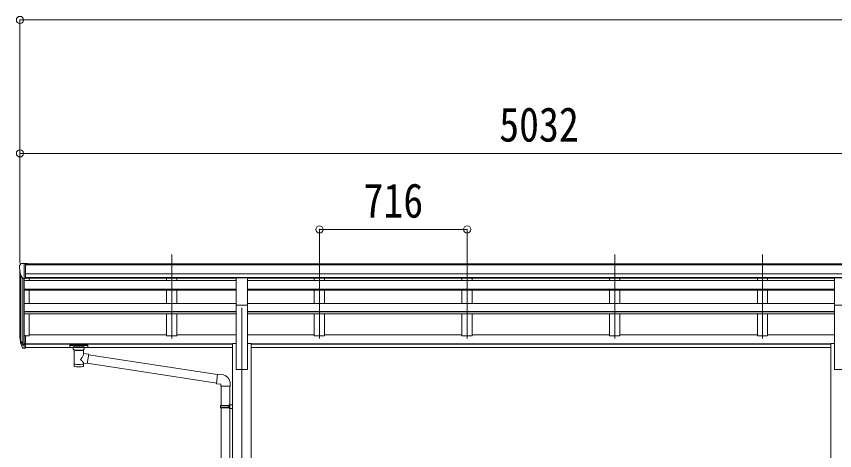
# Model space of a CAD drawing. Units: millimetres at full size, sheet at 1:35. Extents: x -9783 to 9892, y -6828 to 6752.
# Drawn here: x -2509 to 1458, y -1350 to 757 of the extents above; entities that cross this region are included whole.
import ezdxf
from ezdxf.enums import TextEntityAlignment as Align

# ---------------------------------------------------------------- set-up
doc = ezdxf.new("R2010")
doc.units = ezdxf.units.MM
doc.header["$LTSCALE"] = 35
doc.header["$PDMODE"] = 32
doc.header["$PDSIZE"] = 35
for name, color, linetype, lineweight in [('0-1_本体', 4, 'Continuous', 9), ('0-2_部品', 7, 'Continuous', 9), ('0-8_PARTS2', 2, 'Continuous', 9), ('0-A_寸法', 6, 'Continuous', 9)]:
    doc.layers.add(name, color=color, linetype=linetype, lineweight=lineweight)
doc.styles.add('ＭＳ ゴシック', font='')
doc.styles.get('ＭＳ ゴシック').set_extended_font_data('MS Gothic')

msp = doc.modelspace()

# ---------------------------------------------------------------- linework, layer by layer
at = {"layer": '0-1_本体'}
for p, q in [((2533.9, -443.99), (-2465.1, -443.99)), ((2533.9, -449.33), (-2465.1, -449.33)), ((-2491.6, -793.5), (-2491.6, -480.74)), ((-2487.31, -499.54), (-2487.31, -817.77)), ((-2477.6, -514.89), (-2477.6, -835.77)), ((-2471.6, -515.37), (-2471.6, -791.33)), ((2533.9, -492.86), (-2465.1, -492.86)), ((2533.9, -510.53), (-2465.1, -510.53)), ((-1443.1, -512.91), (-2465.1, -512.91)), ((-2446.6, -524.16), (-2446.6, -512.91)), ((-1780.6, -512.97), (-1780.6, -524.16)), ((-1730.6, -512.97), (-1730.6, -524.16)), ((1456.9, -512.91), (-1388.1, -512.91)), ((-1064.6, -512.97), (-1064.6, -524.16)), ((-1014.6, -512.97), (-1014.6, -524.16)), ((-348.6, -512.97), (-348.6, -524.16)), ((-298.6, -512.97), (-298.6, -524.16)), ((367.4, -512.97), (367.4, -524.16)), ((417.4, -512.97), (417.4, -524.16)), ((1083.4, -512.97), (1083.4, -524.16)), ((1133.4, -512.97), (1133.4, -524.16)), ((-1443.1, -524.16), (-2471.6, -524.16)), ((1456.9, -524.16), (-1388.1, -524.16)), ((-1443.1, -566.09), (-2471.6, -566.09)), ((-1443.1, -567.59), (-2471.6, -567.59)), ((-1443.1, -571.79), (-2471.6, -571.79)), ((-2446.6, -635.52), (-2446.6, -571.79)), ((-1780.6, -571.79), (-1780.6, -635.52)), ((-1730.6, -571.79), (-1730.6, -635.52)), ((1456.9, -566.09), (-1388.1, -566.09)), ((1456.9, -567.59), (-1388.1, -567.59)), ((1456.9, -571.79), (-1388.1, -571.79)), ((-1064.6, -571.79), (-1064.6, -635.52)), ((-1014.6, -571.79), (-1014.6, -635.52)), ((-348.6, -571.79), (-348.6, -635.52)), ((-298.6, -571.79), (-298.6, -635.52)), ((367.4, -571.79), (367.4, -635.52)), ((417.4, -571.79), (417.4, -635.52)), ((1083.4, -571.79), (1083.4, -635.52)), ((1133.4, -571.79), (1133.4, -635.52)), ((-1443.11, -635.52), (-2471.6, -635.52)), ((-1443.1, -956.63), (-1443.1, -639.84)), ((1456.89, -635.52), (-1388.11, -635.52)), ((-1388.1, -639.84), (-1388.1, -956.63)), ((1456.9, -956.63), (1456.9, -639.84)), ((-1443.1, -674.96), (-2471.6, -674.96)), ((-1443.1, -676.44), (-2471.6, -676.44)), ((-1443.1, -685.69), (-2471.6, -685.69)), ((-2446.6, -792.16), (-2446.6, -685.69)), ((-1780.6, -685.69), (-1780.6, -792.18)), ((-1730.6, -685.69), (-1730.6, -792.18)), ((1456.9, -674.96), (-1388.1, -674.96)), ((1456.9, -676.44), (-1388.1, -676.44)), ((1456.9, -685.69), (-1388.1, -685.69)), ((-1064.6, -685.69), (-1064.6, -792.18)), ((-1014.6, -685.69), (-1014.6, -792.18)), ((-348.6, -685.69), (-348.6, -792.18)), ((-298.6, -685.69), (-298.6, -792.18)), ((367.4, -685.69), (367.4, -792.18)), ((417.4, -685.69), (417.4, -792.18)), ((1083.4, -685.69), (1083.4, -792.18)), ((1133.4, -685.69), (1133.4, -792.18)), ((-2465.1, -792.16), (-2446.6, -792.16)), ((-1780.6, -787.36), (-2446.6, -787.36)), ((-1730.6, -792.18), (-1780.6, -792.18)), ((-1443.1, -787.36), (-1730.6, -787.36)), ((-1064.6, -787.36), (-1388.1, -787.36)), ((-1014.6, -792.18), (-1064.6, -792.18)), ((-348.6, -787.36), (-1014.6, -787.36)), ((-298.6, -792.18), (-348.6, -792.18)), ((367.4, -787.36), (-298.6, -787.36)), ((417.4, -792.18), (367.4, -792.18)), ((1083.4, -787.36), (417.4, -787.36)), ((1133.4, -792.18), (1083.4, -792.18)), ((1456.9, -787.36), (1133.4, -787.36)), ((-1460.8, -831.45), (-2465.1, -831.45)), ((-1460.8, -832.85), (-2465.1, -832.85)), ((-1370.4, -830.25), (-1388.1, -830.25)), ((-1370.4, -830.25), (-1370.4, -2531.63)), ((1439.4, -831.45), (-1370.4, -831.45)), ((1439.4, -832.85), (-1370.4, -832.85)), ((1439.4, -830.25), (1439.4, -2531.63)), ((1456.9, -830.25), (1439.4, -830.25)), ((-1460.8, -850.22), (-2465.1, -850.22)), ((1439.4, -850.22), (-1370.4, -850.22)), ((-1388.1, -956.63), (-1443.1, -956.63)), ((1511.9, -956.63), (1456.9, -956.63))]:
    msp.add_line(p, q, dxfattribs=at)
msp.add_lwpolyline([(-1443.1, -830.25), (-1460.8, -830.25), (-1460.8, -2531.63)], dxfattribs=at)
at = {"layer": '0-2_部品'}
for p, q in [((-2493.6, -451.75), (-2493.6, -452.38)), ((-2486.69, -442.95), (-2490.75, -448.76)), ((-2483.6, -442.38), (-2485.93, -442.52)), ((-2483.6, -442.38), (-2465.1, -442.38)), ((-2471.6, -515.37), (-2471.6, -442.38)), ((-2465.1, -442.38), (-2455.1, -442.47)), ((-2465.1, -514.37), (-2465.1, -442.38)), ((-2455.1, -443.98), (-2455.1, -442.47)), ((-2479.22, -513.55), (-2488.5, -497.49)), ((-2471.6, -515.37), (-2476.81, -515.05)), ((-2465.1, -514.37), (-2471.6, -514.37)), ((-1388.1, -510.82), (-1443.1, -510.82)), ((-1443.1, -644.33), (-1443.1, -510.82)), ((-1388.1, -644.33), (-1388.1, -510.82)), ((1511.9, -510.82), (1456.9, -510.82)), ((1456.9, -644.33), (1456.9, -510.82)), ((-1388.1, -644.33), (-1443.1, -644.33)), ((1511.9, -644.33), (1456.9, -644.33)), ((-2471.6, -791.33), (-2471.6, -853.22)), ((-2465.1, -791.33), (-2471.6, -791.33)), ((-2465.1, -791.33), (-2465.1, -852.4)), ((-2489.21, -817.37), (-2479.04, -836.55)), ((-2478.03, -835.3), (-2487.79, -816.88)), ((-2465.1, -829.65), (-2471.6, -829.65)), ((-2486.62, -834.23), (-2479.04, -851.72)), ((-2471.6, -836.05), (-2476.73, -836.05)), ((-2471.6, -838.05), (-2476.44, -838.05)), ((-2471.6, -853.22), (-2476.44, -853.22)), ((-2465.1, -835.05), (-2471.6, -835.05)), ((-2465.1, -852.4), (-2471.6, -852.4)), ((-2250.1, -838.11), (-2250.1, -848.87)), ((-2250.1, -838.3), (-2250.1, -839.84)), ((-2248.1, -837.45), (-2165.1, -837.45)), ((-2248.1, -839.62), (-2165.1, -839.62)), ((-2248.1, -849.53), (-2233.6, -849.53)), ((-2233.6, -856.34), (-2233.6, -846.07)), ((-2229.5, -860.84), (-2229.51, -941.13)), ((-2183.7, -878.41), (-2183.7, -860.83)), ((-2179.6, -856.34), (-2179.6, -846.07)), ((-2179.6, -849.53), (-2165.1, -849.53)), ((-2163.1, -838.11), (-2163.1, -848.87)), ((-2158.47, -882.32), (-2183.7, -878.41)), ((-2158.47, -882.32), (-2165.5, -927.58)), ((-2158.79, -884.34), (-1534.25, -981.23)), ((-2183.68, -941.13), (-2183.7, -924.51)), ((-2183.7, -924.76), (-2165.5, -927.58)), ((-1537.92, -1023.16), (-2165.23, -925.84)), ((-1513.24, -981.04), (-1534.08, -979.22)), ((-1472.16, -1036.79), (-1472.16, -1025.87)), ((-1518.16, -1036.79), (-1472.16, -1036.79)), ((-1516.8, -1036.79), (-1516.8, -1130.69)), ((-1474.8, -1036.79), (-1474.8, -1128.13)), ((-1518.8, -1132.69), (-1517.8, -1130.69)), ((-1518.8, -1132.69), (-1474.8, -1132.69)), ((-1518.8, -1132.69), (-1518.8, -1140.69)), ((-1518.8, -1140.69), (-1474.8, -1140.69)), ((-1518.8, -1140.69), (-1517.8, -1142.69)), ((-1517.8, -1130.69), (-1474.8, -1130.69)), ((-1517.8, -1142.69), (-1474.8, -1142.69)), ((-1516.8, -1142.69), (-1516.8, -1886.88)), ((-1479.27, -1132.69), (-1479.7, -1130.69)), ((-1476.8, -1128.19), (-1460.8, -1127.72)), ((-1476.8, -1130.19), (-1476.8, -1128.19)), ((-1476.8, -1130.19), (-1474.8, -1130.19)), ((-1476.8, -1145.19), (-1476.8, -1143.19)), ((-1476.8, -1145.19), (-1460.8, -1145.66)), ((-1474.8, -1145.25), (-1474.8, -1884.32)), ((-1460.8, -1127.72), (-1460.8, -1145.66))]:
    msp.add_line(p, q, dxfattribs=at)
for points in [[(-2250.1, -838.11), (-2250.06, -837.91), (-2249.98, -837.78), (-2249.88, -837.68), (-2249.78, -837.62), (-2249.66, -837.58), (-2249.36, -837.52), (-2248.87, -837.47), (-2248.33, -837.45), (-2248.1, -837.45)], [(-2250.1, -848.87), (-2250.06, -849.06), (-2249.98, -849.2), (-2249.88, -849.3), (-2249.78, -849.36), (-2249.66, -849.4), (-2249.36, -849.46), (-2248.87, -849.51), (-2248.33, -849.53), (-2248.1, -849.53)], [(-2233.56, -856.28), (-2233.58, -856.64), (-2233.33, -857.6), (-2232.81, -858.48), (-2232.01, -859.32), (-2230.9, -860.12), (-2229.5, -860.84)], [(-2183.7, -860.83), (-2183.46, -860.74), (-2182.11, -860), (-2181, -859.15), (-2180.24, -858.29), (-2179.78, -857.39), (-2179.61, -856.5)], [(-2165.1, -837.45), (-2164.74, -837.45), (-2164.21, -837.48), (-2163.76, -837.53), (-2163.46, -837.6), (-2163.29, -837.7), (-2163.17, -837.84), (-2163.1, -838.02), (-2163.1, -838.11)], [(-2165.1, -849.53), (-2164.74, -849.53), (-2164.21, -849.5), (-2163.76, -849.45), (-2163.46, -849.38), (-2163.29, -849.28), (-2163.17, -849.14), (-2163.1, -848.96), (-2163.1, -848.87)], [(-1534.08, -979.22), (-1538.09, -1025.04), (-1518.16, -1026.79), (-1518.16, -1036.79)], [(-1479.27, -1132.69), (-1479.27, -1140.69), (-1479.7, -1142.69)], [(-1476.8, -1143.19), (-1474.8, -1143.19), (-1474.8, -1130.19)]]:
    msp.add_lwpolyline(points, dxfattribs=at)
for centre, radius, start, end in [((-2490.6, -451.75), 3, 93, 180), ((-2291.6, -452.38), 202, 180, 192.90261), ((-2485.87, -443.52), 1, 93.5, 145), ((-2476.62, -512.05), 3, 210, 266.5), ((-2402.94, -795.21), 89.07, 174.49576, 194.41188), ((-2403.65, -790.93), 88.05, 177.22392, 197.21071), ((-2358.38, -798.15), 133.22, 183.27987, 195.71302), ((-2476.44, -835.05), 3, 210, 270), ((-2476.44, -850.22), 3, 210, 270), ((-2476.73, -834.55), 1.5, 210, 270), ((-1517.16, -1025.87), 45, 0, 85)]:
    msp.add_arc(centre, radius, start, end, dxfattribs=at)
for centre, major_axis, ratio, start_param, end_param in [((-2248.1, -839.84), (2, 0), 0.109601, 1.5707963, 3.1415927), ((-2206.6, -846.07), (27, 0), 0.122176, 6.2831853, 9.424778), ((-2206.58, -861.29), (-22.91, 0.42), 0.072511, 0.0008029, 1.5715993), ((-2206.58, -862.92), (-22.91, 0.42), 0.072511, 0.0008029, 1.5715993), ((-2206.61, -861.29), (22.92, 0.42), 0.07247, 4.71158, 6.2823764), ((-2206.61, -862.92), (22.92, 0.42), 0.07247, 4.71158, 6.2823764), ((-2195.6, -856.34), (16, 0), 0.361356, 6.2636979, 6.2831853), ((-2165.1, -839.84), (2, 0), 0.109601, 0, 1.5707963), ((-2206.6, -904.95), (-22.81, -26.62), 0.234429, 1.6855472, 3.1268519), ((-2204.04, -902.31), (20.32, -22.25), 0.045535, 0.0389954, 1.3075346), ((-2206.6, -941.13), (22.92, 0), 0.101955, 3.1415499, 6.2833984), ((-2206.6, -928.69), (22.91, 0), 0.122865, 3.1415927, 6.2831853)]:
    msp.add_ellipse(centre, major_axis=major_axis, ratio=ratio, start_param=start_param, end_param=end_param, dxfattribs=at)
at = {"layer": '0-8_PARTS2'}
for p, q in [((-1755.6, -399.06), (-1755.6, -805.85)), ((-1039.6, -399.06), (-1039.6, -805.85)), ((-323.6, -399.06), (-323.6, -805.85)), ((392.4, -399.06), (392.4, -805.85)), ((1108.4, -399.06), (1108.4, -805.85)), ((-1415.6, -656.63), (-1415.6, -3406.63))]:
    msp.add_line(p, q, dxfattribs=at)
at = {"layer": '0-A_寸法'}
for p, q in [((-2491.6, 739.32), (-2491.6, 92.18)), ((-2491.6, 739.32), (7572.4, 739.32)), ((-2491.6, 92.18), (-2491.6, -441.25)), ((2540.4, 92.18), (-2491.6, 92.18)), ((-1039.6, -276.82), (-1039.6, -439.31)), ((-323.6, -276.82), (-1039.6, -276.82)), ((-323.6, -276.82), (-323.6, -439.31))]:
    msp.add_line(p, q, dxfattribs=at)
for p in [(-2491.6, 739.32), (-2491.6, 92.18), (-1039.6, -276.82), (-323.6, -276.82)]:
    msp.add_point(p, dxfattribs=at)

# ---------------------------------------------------------------- texts
at = {"layer": '0-A_寸法', "color": 7, "style": 'ＭＳ ゴシック', "width": 0.85}
for s, p in [('5032', (-168.1, 99.18)), ('716', (-825.97, -269.82))]:
    msp.add_text(s, height=166.8, dxfattribs=at).set_placement(p, align=Align.BOTTOM_LEFT)

doc.saveas('drawing.dxf')
